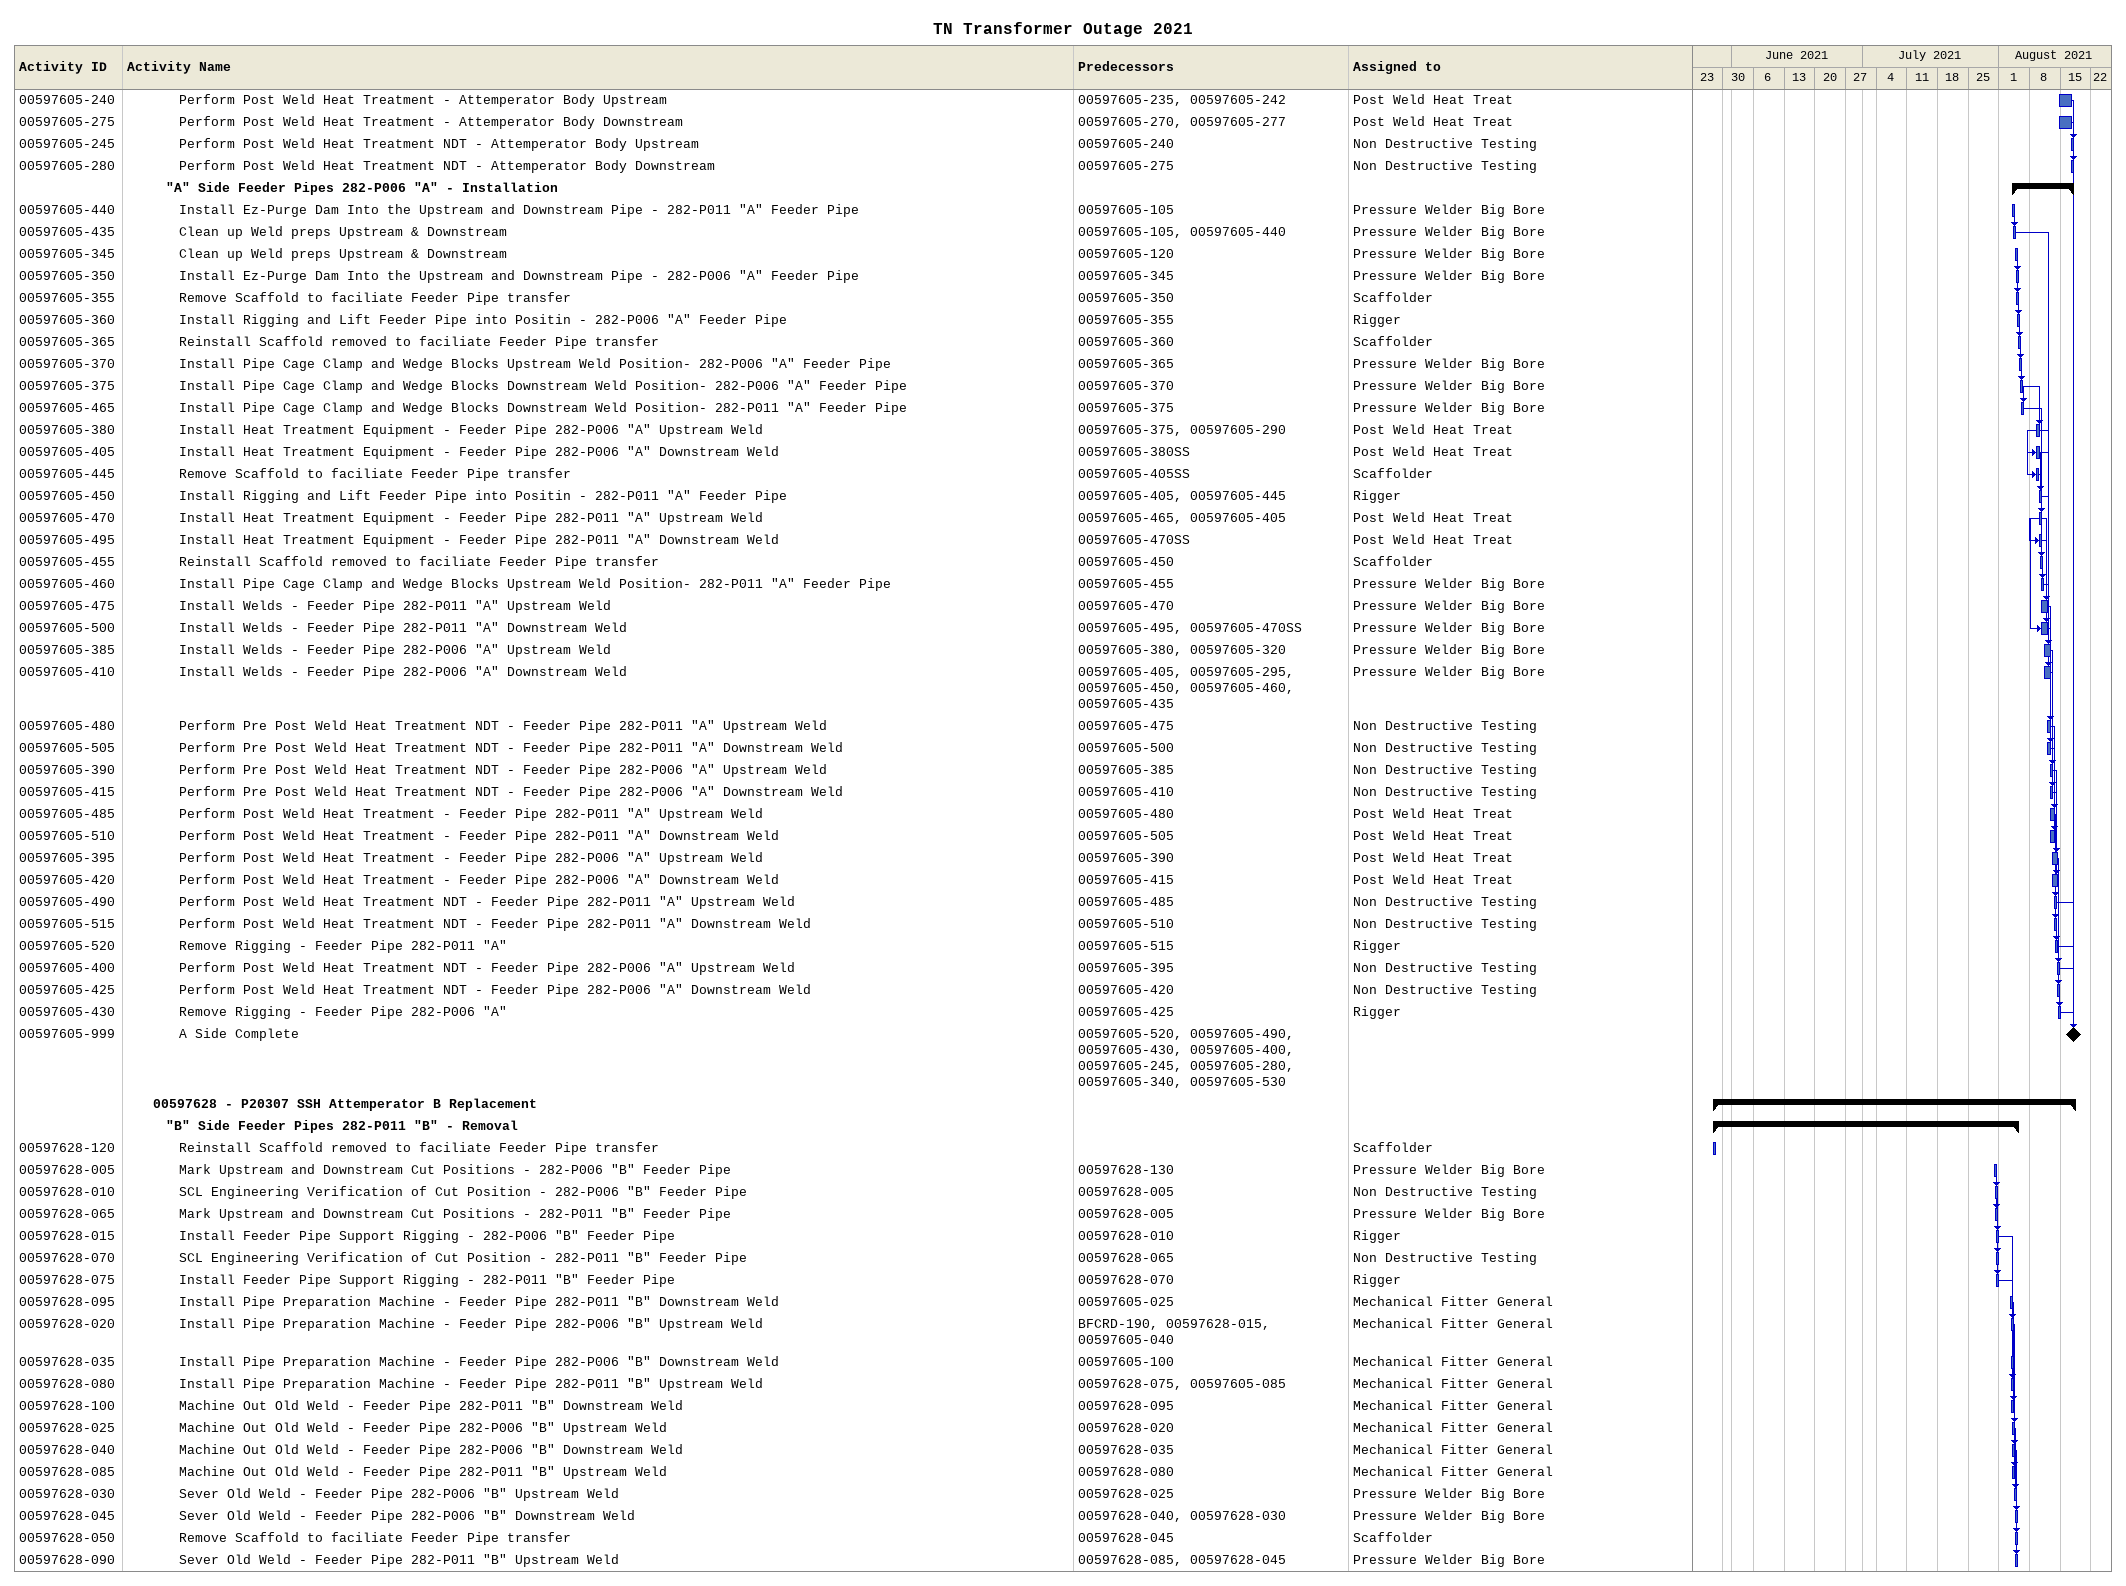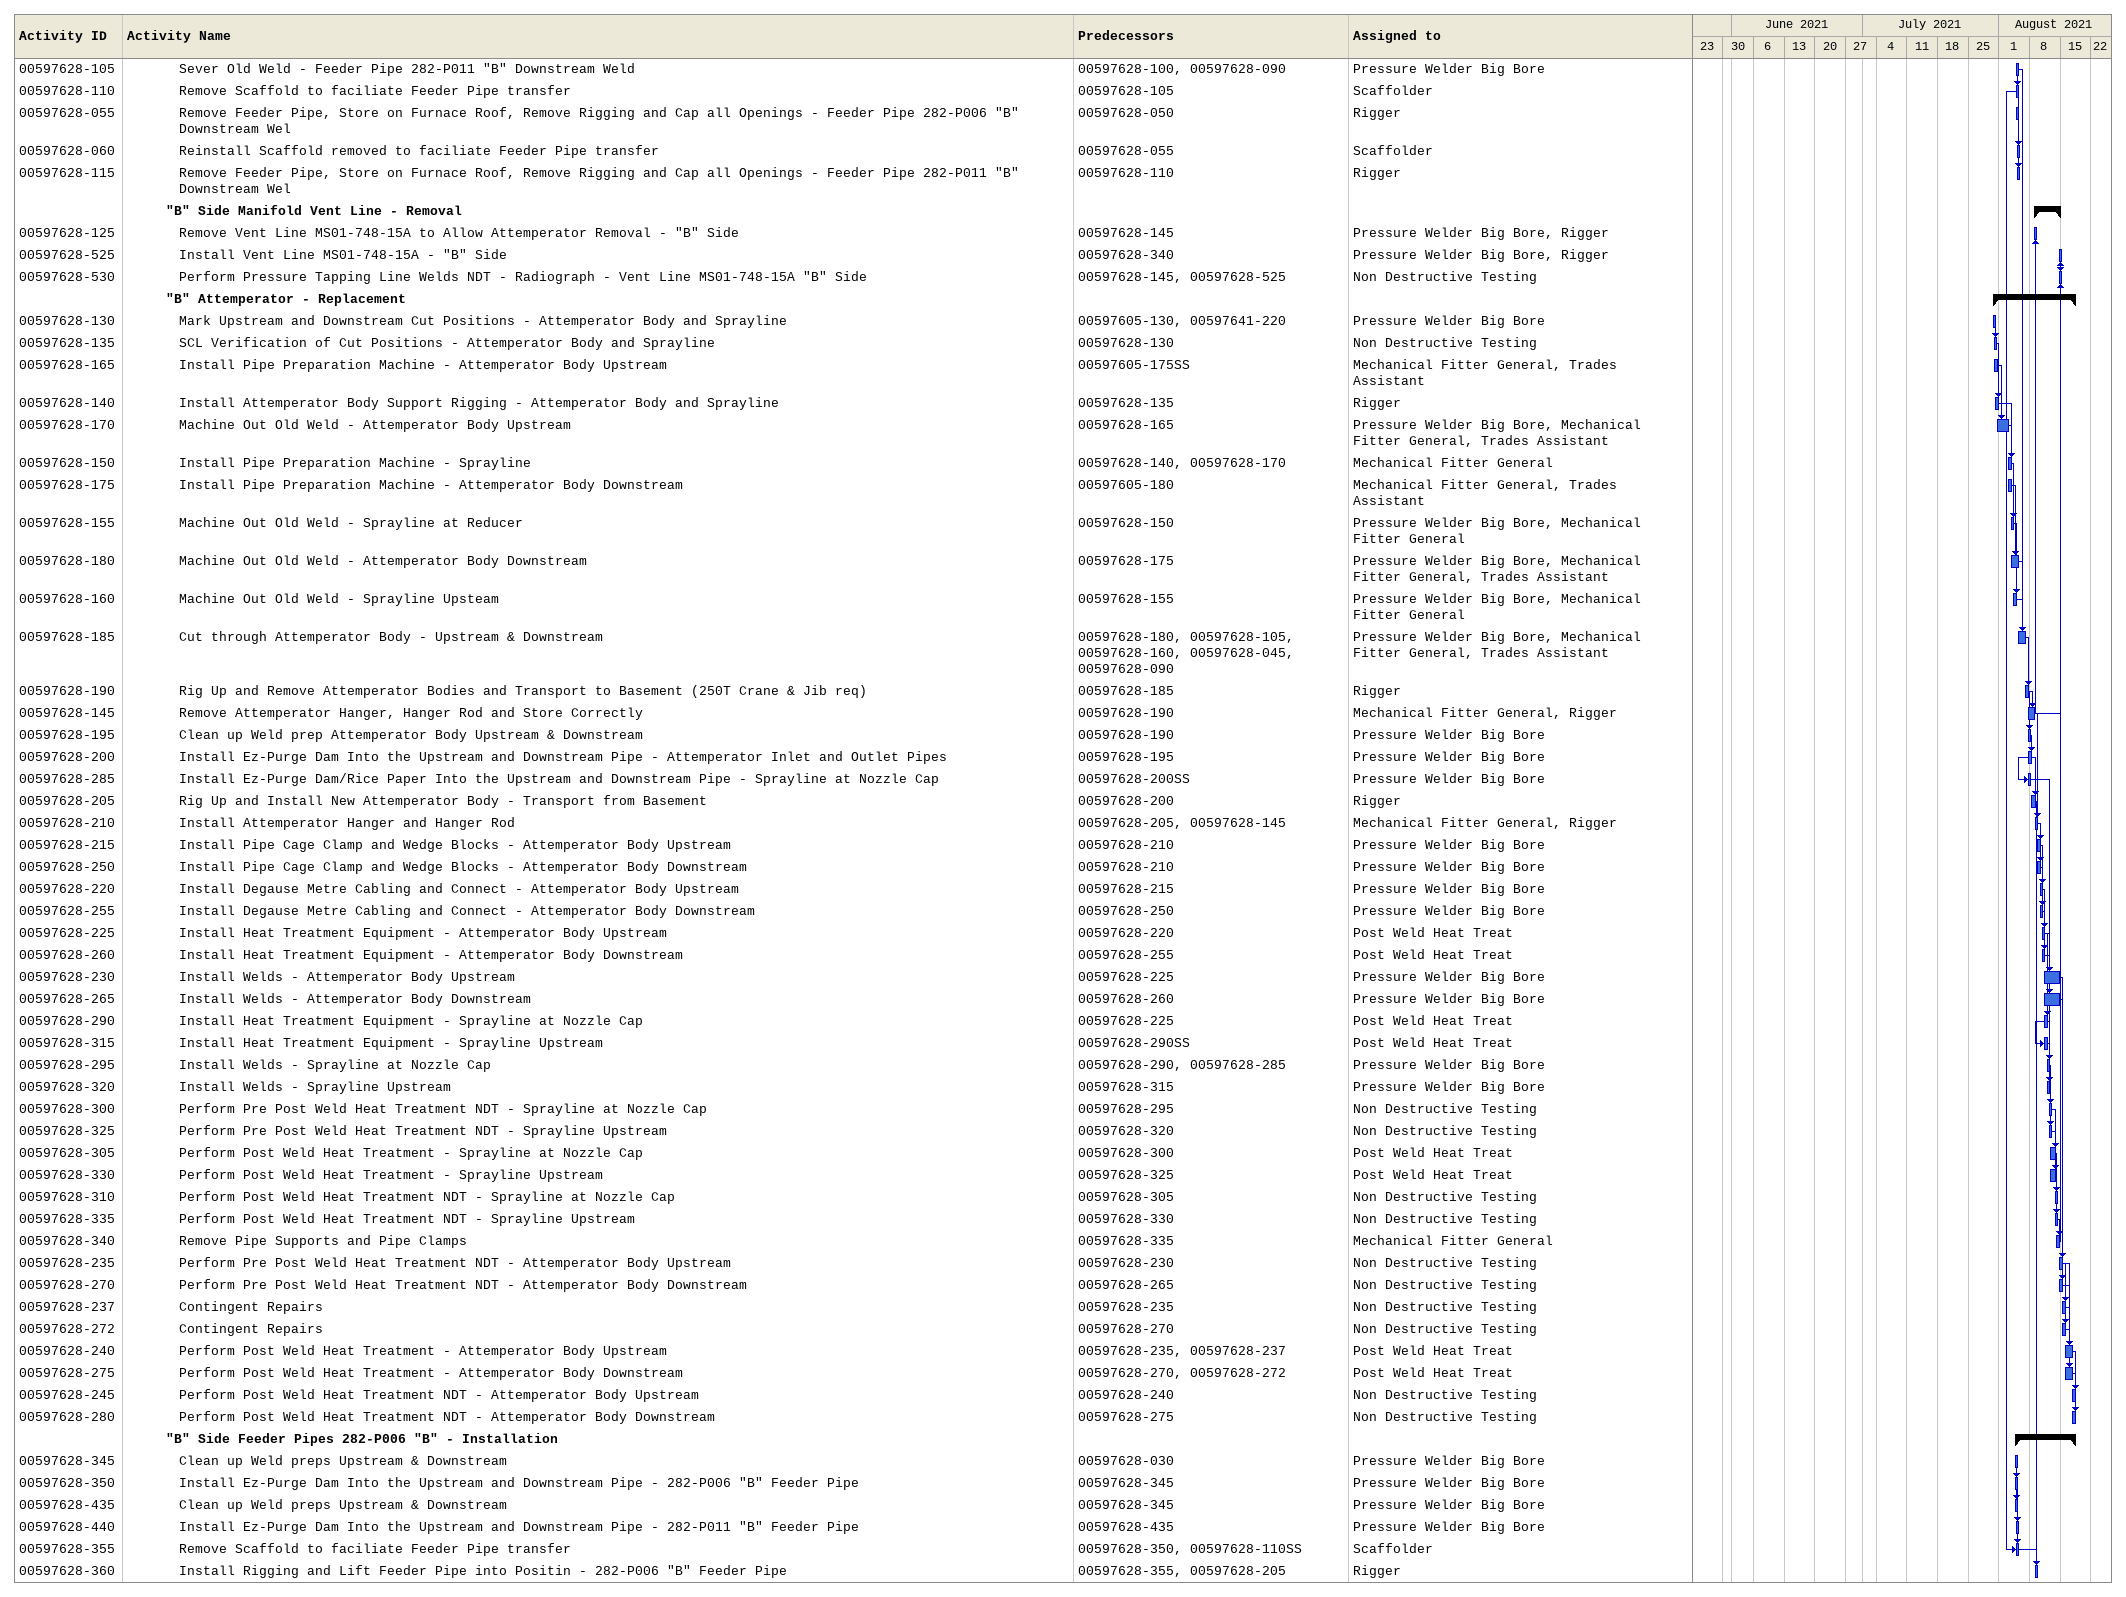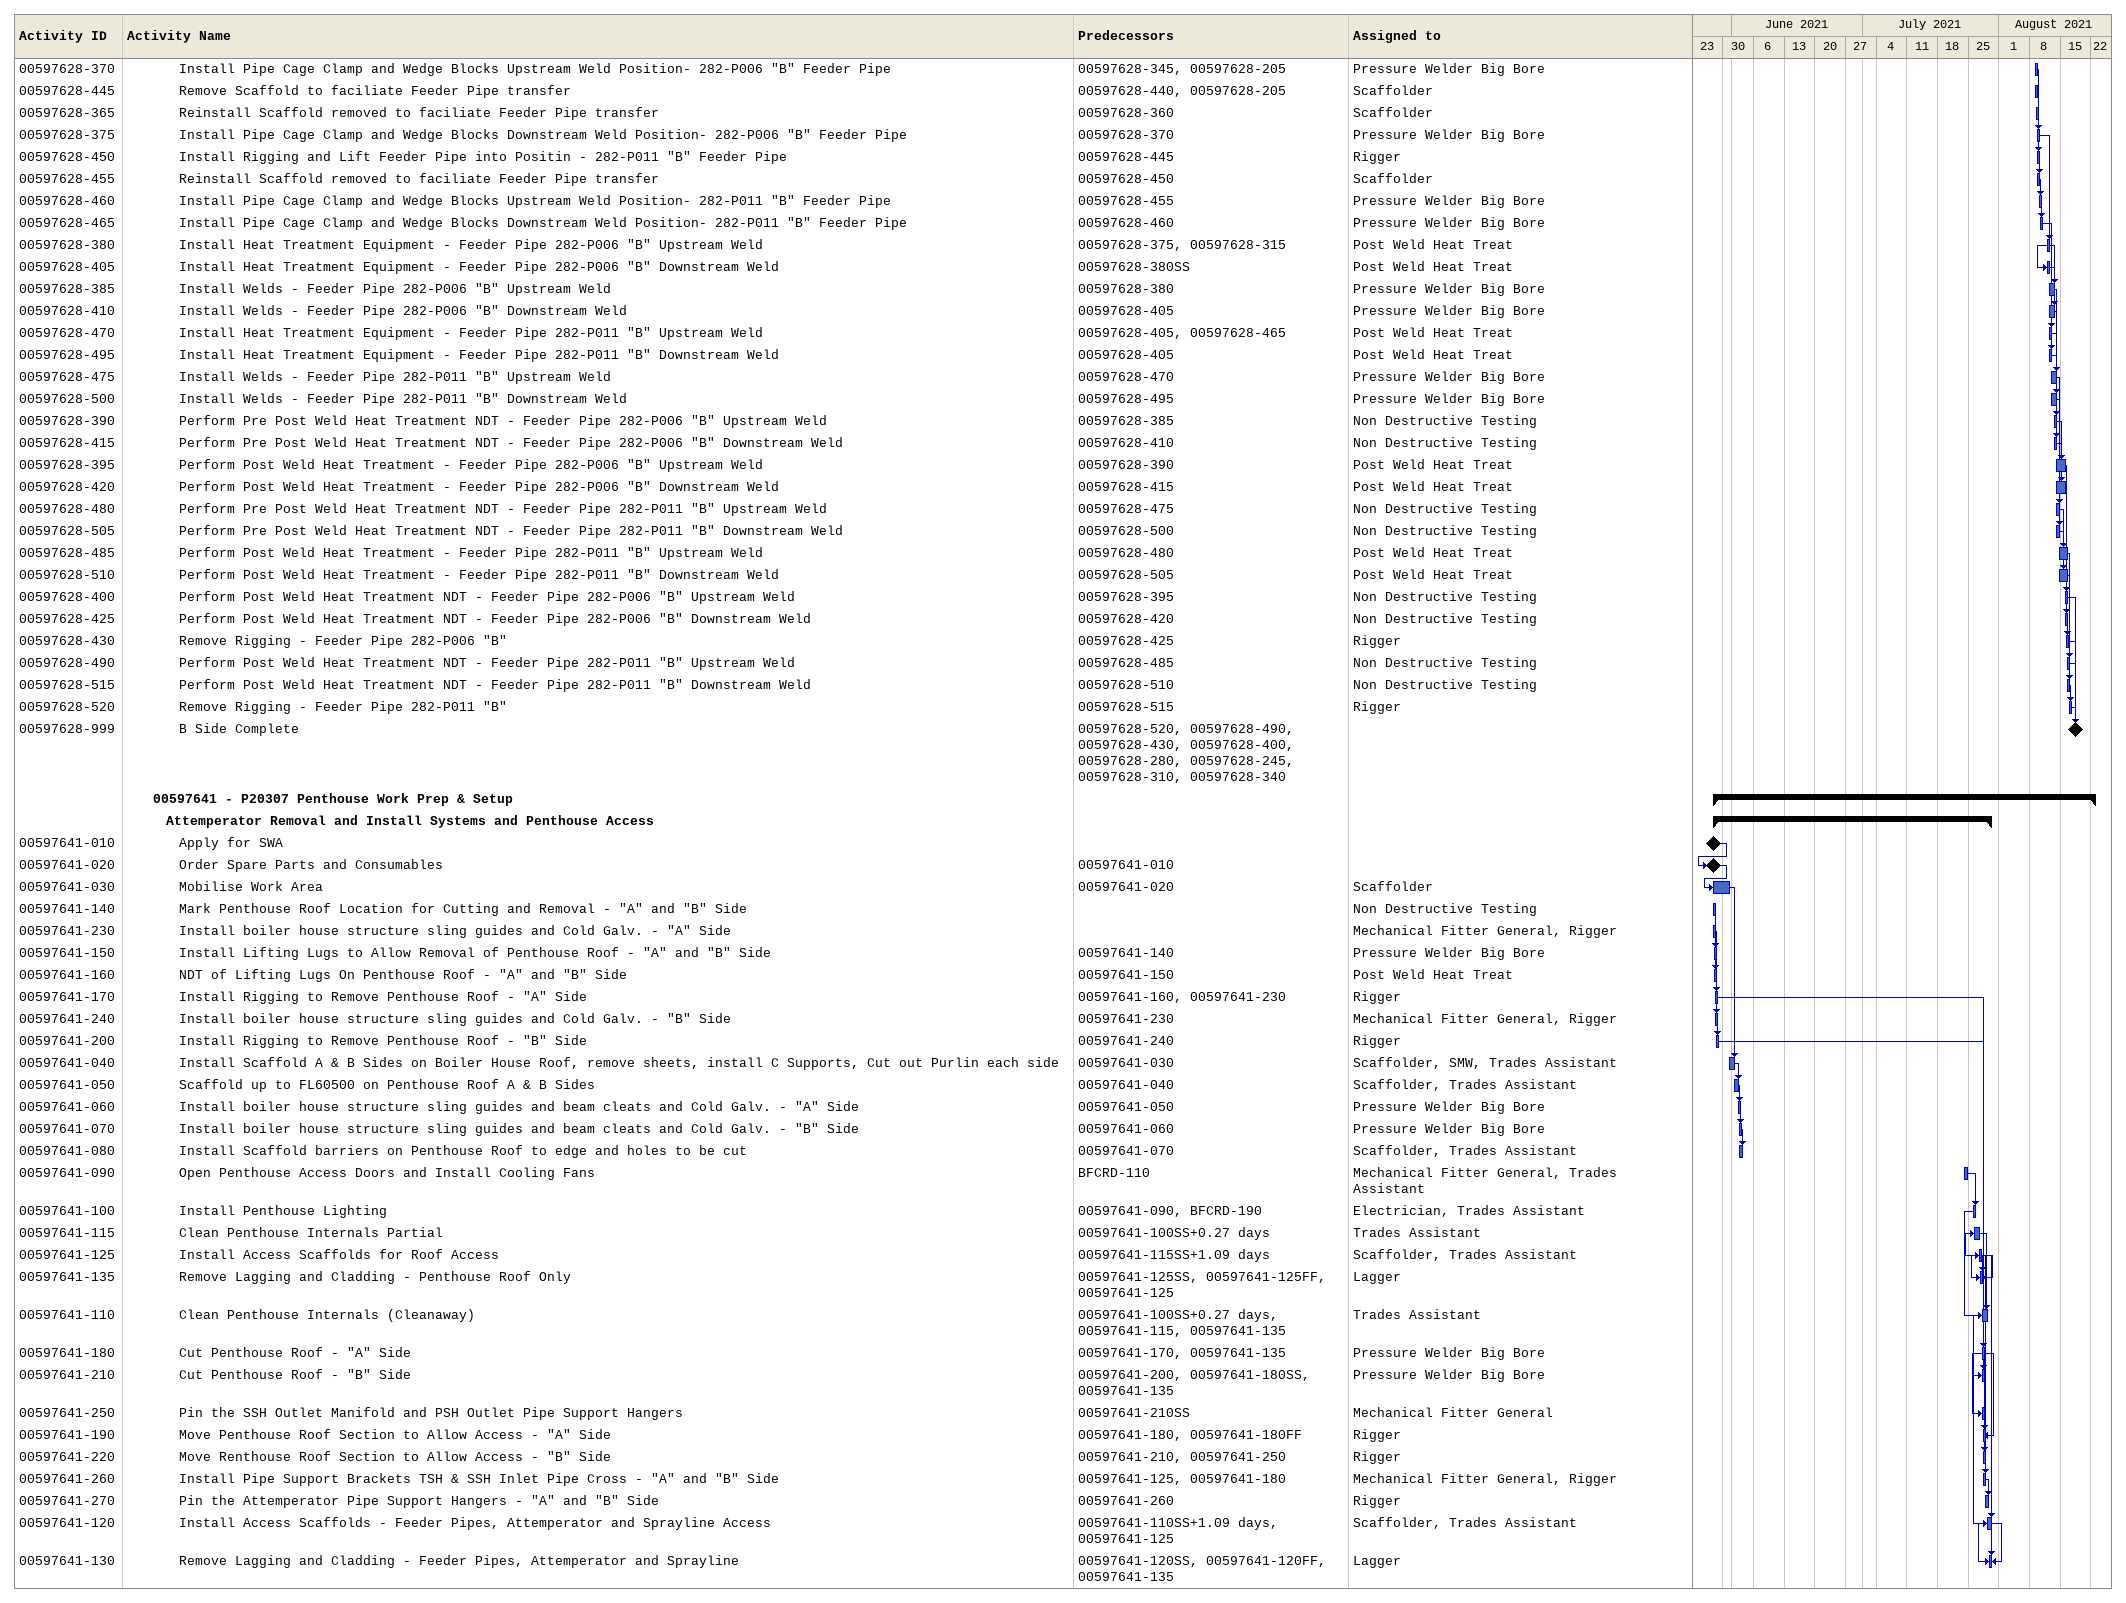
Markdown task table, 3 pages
TN Transformer Outage 2021

| ID | Level | Task | Start | Finish | Predecessors | Resources |
|---|---|---|---|---|---|---|
| 00597605-240 | 5 | Perform Post Weld Heat Treatment - Attemperator Body Upstream | 2021-08-14 | 2021-08-17 | 00597605-235, 00597605-242 | Post Weld Heat Treat |
| 00597605-275 | 5 | Perform Post Weld Heat Treatment - Attemperator Body Downstream | 2021-08-14 | 2021-08-17 | 00597605-270, 00597605-277 | Post Weld Heat Treat |
| 00597605-245 | 5 | Perform Post Weld Heat Treatment NDT - Attemperator Body Upstream | 2021-08-17 | 2021-08-18 | 00597605-240 | Non Destructive Testing |
| 00597605-280 | 5 | Perform Post Weld Heat Treatment NDT - Attemperator Body Downstream | 2021-08-17 | 2021-08-18 | 00597605-275 | Non Destructive Testing |
|  | 4 | **"A" Side Feeder Pipes 282-P006 "A" - Installation** | 2021-08-04 | 2021-08-18 |  |  |
| 00597605-440 | 5 | Install Ez-Purge Dam Into the Upstream and Downstream Pipe - 282-P011 "A" Feeder Pipe | 2021-08-04 | 2021-08-04 | 00597605-105 | Pressure Welder Big Bore |
| 00597605-435 | 5 | Clean up Weld preps Upstream & Downstream | 2021-08-04 | 2021-08-04 | 00597605-105, 00597605-440 | Pressure Welder Big Bore |
| 00597605-345 | 5 | Clean up Weld preps Upstream & Downstream | 2021-08-04 | 2021-08-04 | 00597605-120 | Pressure Welder Big Bore |
| 00597605-350 | 5 | Install Ez-Purge Dam Into the Upstream and Downstream Pipe - 282-P006 "A" Feeder Pipe | 2021-08-04 | 2021-08-05 | 00597605-345 | Pressure Welder Big Bore |
| 00597605-355 | 5 | Remove Scaffold to faciliate Feeder Pipe transfer | 2021-08-05 | 2021-08-05 | 00597605-350 | Scaffolder |
| 00597605-360 | 5 | Install Rigging and Lift Feeder Pipe into Positin - 282-P006 "A" Feeder Pipe | 2021-08-05 | 2021-08-05 | 00597605-355 | Rigger |
| 00597605-365 | 5 | Reinstall Scaffold removed to faciliate Feeder Pipe transfer | 2021-08-05 | 2021-08-05 | 00597605-360 | Scaffolder |
| 00597605-370 | 5 | Install Pipe Cage Clamp and Wedge Blocks Upstream Weld Position- 282-P006 "A" Feeder Pipe | 2021-08-05 | 2021-08-05 | 00597605-365 | Pressure Welder Big Bore |
| 00597605-375 | 5 | Install Pipe Cage Clamp and Wedge Blocks Downstream Weld Position- 282-P006 "A" Feeder Pipe | 2021-08-05 | 2021-08-06 | 00597605-370 | Pressure Welder Big Bore |
| 00597605-465 | 5 | Install Pipe Cage Clamp and Wedge Blocks Downstream Weld Position- 282-P011 "A" Feeder Pipe | 2021-08-06 | 2021-08-06 | 00597605-375 | Pressure Welder Big Bore |
| 00597605-380 | 5 | Install Heat Treatment Equipment - Feeder Pipe 282-P006 "A" Upstream Weld | 2021-08-09 | 2021-08-10 | 00597605-375, 00597605-290 | Post Weld Heat Treat |
| 00597605-405 | 5 | Install Heat Treatment Equipment - Feeder Pipe 282-P006 "A" Downstream Weld | 2021-08-09 | 2021-08-10 | 00597605-380SS | Post Weld Heat Treat |
| 00597605-445 | 5 | Remove Scaffold to faciliate Feeder Pipe transfer | 2021-08-09 | 2021-08-10 | 00597605-405SS | Scaffolder |
| 00597605-450 | 5 | Install Rigging and Lift Feeder Pipe into Positin - 282-P011 "A" Feeder Pipe | 2021-08-10 | 2021-08-10 | 00597605-405, 00597605-445 | Rigger |
| 00597605-470 | 5 | Install Heat Treatment Equipment - Feeder Pipe 282-P011 "A" Upstream Weld | 2021-08-10 | 2021-08-10 | 00597605-465, 00597605-405 | Post Weld Heat Treat |
| 00597605-495 | 5 | Install Heat Treatment Equipment - Feeder Pipe 282-P011 "A" Downstream Weld | 2021-08-10 | 2021-08-10 | 00597605-470SS | Post Weld Heat Treat |
| 00597605-455 | 5 | Reinstall Scaffold removed to faciliate Feeder Pipe transfer | 2021-08-10 | 2021-08-10 | 00597605-450 | Scaffolder |
| 00597605-460 | 5 | Install Pipe Cage Clamp and Wedge Blocks Upstream Weld Position- 282-P011 "A" Feeder Pipe | 2021-08-10 | 2021-08-10 | 00597605-455 | Pressure Welder Big Bore |
| 00597605-475 | 5 | Install Welds - Feeder Pipe 282-P011 "A" Upstream Weld | 2021-08-10 | 2021-08-12 | 00597605-470 | Pressure Welder Big Bore |
| 00597605-500 | 5 | Install Welds - Feeder Pipe 282-P011 "A" Downstream Weld | 2021-08-10 | 2021-08-12 | 00597605-495, 00597605-470SS | Pressure Welder Big Bore |
| 00597605-385 | 5 | Install Welds - Feeder Pipe 282-P006 "A" Upstream Weld | 2021-08-11 | 2021-08-12 | 00597605-380, 00597605-320 | Pressure Welder Big Bore |
| 00597605-410 | 5 | Install Welds - Feeder Pipe 282-P006 "A" Downstream Weld | 2021-08-11 | 2021-08-12 | 00597605-405, 00597605-295, 00597605-450, 00597605-460, 00597605-435 | Pressure Welder Big Bore |
| 00597605-480 | 5 | Perform Pre Post Weld Heat Treatment NDT - Feeder Pipe 282-P011 "A" Upstream Weld | 2021-08-12 | 2021-08-12 | 00597605-475 | Non Destructive Testing |
| 00597605-505 | 5 | Perform Pre Post Weld Heat Treatment NDT - Feeder Pipe 282-P011 "A" Downstream Weld | 2021-08-12 | 2021-08-12 | 00597605-500 | Non Destructive Testing |
| 00597605-390 | 5 | Perform Pre Post Weld Heat Treatment NDT - Feeder Pipe 282-P006 "A" Upstream Weld | 2021-08-12 | 2021-08-13 | 00597605-385 | Non Destructive Testing |
| 00597605-415 | 5 | Perform Pre Post Weld Heat Treatment NDT - Feeder Pipe 282-P006 "A" Downstream Weld | 2021-08-12 | 2021-08-13 | 00597605-410 | Non Destructive Testing |
| 00597605-485 | 5 | Perform Post Weld Heat Treatment - Feeder Pipe 282-P011 "A" Upstream Weld | 2021-08-12 | 2021-08-13 | 00597605-480 | Post Weld Heat Treat |
| 00597605-510 | 5 | Perform Post Weld Heat Treatment - Feeder Pipe 282-P011 "A" Downstream Weld | 2021-08-12 | 2021-08-13 | 00597605-505 | Post Weld Heat Treat |
| 00597605-395 | 5 | Perform Post Weld Heat Treatment - Feeder Pipe 282-P006 "A" Upstream Weld | 2021-08-13 | 2021-08-14 | 00597605-390 | Post Weld Heat Treat |
| 00597605-420 | 5 | Perform Post Weld Heat Treatment - Feeder Pipe 282-P006 "A" Downstream Weld | 2021-08-13 | 2021-08-14 | 00597605-415 | Post Weld Heat Treat |
| 00597605-490 | 5 | Perform Post Weld Heat Treatment NDT - Feeder Pipe 282-P011 "A" Upstream Weld | 2021-08-13 | 2021-08-14 | 00597605-485 | Non Destructive Testing |
| 00597605-515 | 5 | Perform Post Weld Heat Treatment NDT - Feeder Pipe 282-P011 "A" Downstream Weld | 2021-08-13 | 2021-08-14 | 00597605-510 | Non Destructive Testing |
| 00597605-520 | 5 | Remove Rigging - Feeder Pipe 282-P011 "A" | 2021-08-14 | 2021-08-14 | 00597605-515 | Rigger |
| 00597605-400 | 5 | Perform Post Weld Heat Treatment NDT - Feeder Pipe 282-P006 "A" Upstream Weld | 2021-08-14 | 2021-08-14 | 00597605-395 | Non Destructive Testing |
| 00597605-425 | 5 | Perform Post Weld Heat Treatment NDT - Feeder Pipe 282-P006 "A" Downstream Weld | 2021-08-14 | 2021-08-14 | 00597605-420 | Non Destructive Testing |
| 00597605-430 | 5 | Remove Rigging - Feeder Pipe 282-P006 "A" | 2021-08-14 | 2021-08-14 | 00597605-425 | Rigger |
| 00597605-999 | 5 | A Side Complete (milestone) | 2021-08-18 | 2021-08-18 | 00597605-520, 00597605-490, 00597605-430, 00597605-400, 00597605-245, 00597605-280, 00597605-340, 00597605-530 |  |
|  | 3 | **00597628 - P20307 SSH Attemperator B Replacement** | 2021-05-28 | 2021-08-18 |  |  |
|  | 4 | **"B" Side Feeder Pipes 282-P011 "B" - Removal** | 2021-05-28 | 2021-08-05 |  |  |
| 00597628-120 | 5 | Reinstall Scaffold removed to faciliate Feeder Pipe transfer | 2021-05-28 | 2021-05-28 |  | Scaffolder |
| 00597628-005 | 5 | Mark Upstream and Downstream Cut Positions - 282-P006 "B" Feeder Pipe | 2021-07-31 | 2021-07-31 | 00597628-130 | Pressure Welder Big Bore |
| 00597628-010 | 5 | SCL Engineering Verification of Cut Position - 282-P006 "B" Feeder Pipe | 2021-07-31 | 2021-07-31 | 00597628-005 | Non Destructive Testing |
| 00597628-065 | 5 | Mark Upstream and Downstream Cut Positions - 282-P011 "B" Feeder Pipe | 2021-07-31 | 2021-07-31 | 00597628-005 | Pressure Welder Big Bore |
| 00597628-015 | 5 | Install Feeder Pipe Support Rigging - 282-P006 "B" Feeder Pipe | 2021-07-31 | 2021-07-31 | 00597628-010 | Rigger |
| 00597628-070 | 5 | SCL Engineering Verification of Cut Position - 282-P011 "B" Feeder Pipe | 2021-07-31 | 2021-07-31 | 00597628-065 | Non Destructive Testing |
| 00597628-075 | 5 | Install Feeder Pipe Support Rigging - 282-P011 "B" Feeder Pipe | 2021-07-31 | 2021-07-31 | 00597628-070 | Rigger |
| 00597628-095 | 5 | Install Pipe Preparation Machine - Feeder Pipe 282-P011 "B" Downstream Weld | 2021-08-03 | 2021-08-03 | 00597605-025 | Mechanical Fitter General |
| 00597628-020 | 5 | Install Pipe Preparation Machine - Feeder Pipe 282-P006 "B" Upstream Weld | 2021-08-03 | 2021-08-04 | BFCRD-190, 00597628-015, 00597605-040 | Mechanical Fitter General |
| 00597628-035 | 5 | Install Pipe Preparation Machine - Feeder Pipe 282-P006 "B" Downstream Weld | 2021-08-03 | 2021-08-04 | 00597605-100 | Mechanical Fitter General |
| 00597628-080 | 5 | Install Pipe Preparation Machine - Feeder Pipe 282-P011 "B" Upstream Weld | 2021-08-03 | 2021-08-04 | 00597628-075, 00597605-085 | Mechanical Fitter General |
| 00597628-100 | 5 | Machine Out Old Weld - Feeder Pipe 282-P011 "B" Downstream Weld | 2021-08-03 | 2021-08-04 | 00597628-095 | Mechanical Fitter General |
| 00597628-025 | 5 | Machine Out Old Weld - Feeder Pipe 282-P006 "B" Upstream Weld | 2021-08-04 | 2021-08-04 | 00597628-020 | Mechanical Fitter General |
| 00597628-040 | 5 | Machine Out Old Weld - Feeder Pipe 282-P006 "B" Downstream Weld | 2021-08-04 | 2021-08-04 | 00597628-035 | Mechanical Fitter General |
| 00597628-085 | 5 | Machine Out Old Weld - Feeder Pipe 282-P011 "B" Upstream Weld | 2021-08-04 | 2021-08-04 | 00597628-080 | Mechanical Fitter General |
| 00597628-030 | 5 | Sever Old Weld - Feeder Pipe 282-P006 "B" Upstream Weld | 2021-08-04 | 2021-08-04 | 00597628-025 | Pressure Welder Big Bore |
| 00597628-045 | 5 | Sever Old Weld - Feeder Pipe 282-P006 "B" Downstream Weld | 2021-08-04 | 2021-08-04 | 00597628-040, 00597628-030 | Pressure Welder Big Bore |
| 00597628-050 | 5 | Remove Scaffold to faciliate Feeder Pipe transfer | 2021-08-04 | 2021-08-05 | 00597628-045 | Scaffolder |
| 00597628-090 | 5 | Sever Old Weld - Feeder Pipe 282-P011 "B" Upstream Weld | 2021-08-04 | 2021-08-04 | 00597628-085, 00597628-045 | Pressure Welder Big Bore |
| 00597628-105 | 5 | Sever Old Weld - Feeder Pipe 282-P011 "B" Downstream Weld | 2021-08-04 | 2021-08-05 | 00597628-100, 00597628-090 | Pressure Welder Big Bore |
| 00597628-110 | 5 | Remove Scaffold to faciliate Feeder Pipe transfer | 2021-08-05 | 2021-08-05 | 00597628-105 | Scaffolder |
| 00597628-055 | 5 | Remove Feeder Pipe, Store on Furnace Roof, Remove Rigging and Cap all Openings - Feeder Pipe 282-P006 "B" Downstream Wel | 2021-08-05 | 2021-08-05 | 00597628-050 | Rigger |
| 00597628-060 | 5 | Reinstall Scaffold removed to faciliate Feeder Pipe transfer | 2021-08-05 | 2021-08-05 | 00597628-055 | Scaffolder |
| 00597628-115 | 5 | Remove Feeder Pipe, Store on Furnace Roof, Remove Rigging and Cap all Openings - Feeder Pipe 282-P011 "B" Downstream Wel | 2021-08-05 | 2021-08-05 | 00597628-110 | Rigger |
|  | 4 | **"B" Side Manifold Vent Line - Removal** | 2021-08-09 | 2021-08-15 |  |  |
| 00597628-125 | 5 | Remove Vent Line MS01-748-15A to Allow Attemperator Removal - "B" Side | 2021-08-09 | 2021-08-09 | 00597628-145 | Pressure Welder Big Bore, Rigger |
| 00597628-525 | 5 | Install Vent Line MS01-748-15A - "B" Side | 2021-08-14 | 2021-08-14 | 00597628-340 | Pressure Welder Big Bore, Rigger |
| 00597628-530 | 5 | Perform Pressure Tapping Line Welds NDT - Radiograph - Vent Line MS01-748-15A "B" Side | 2021-08-14 | 2021-08-15 | 00597628-145, 00597628-525 | Non Destructive Testing |
|  | 4 | **"B" Attemperator - Replacement** | 2021-07-30 | 2021-08-18 |  |  |
| 00597628-130 | 5 | Mark Upstream and Downstream Cut Positions - Attemperator Body and Sprayline | 2021-07-30 | 2021-07-31 | 00597605-130, 00597641-220 | Pressure Welder Big Bore |
| 00597628-135 | 5 | SCL Verification of Cut Positions - Attemperator Body and Sprayline | 2021-07-31 | 2021-07-31 | 00597628-130 | Non Destructive Testing |
| 00597628-165 | 5 | Install Pipe Preparation Machine - Attemperator Body Upstream | 2021-07-31 | 2021-07-31 | 00597605-175SS | Mechanical Fitter General, Trades Assistant |
| 00597628-140 | 5 | Install Attemperator Body Support Rigging - Attemperator Body and Sprayline | 2021-07-31 | 2021-07-31 | 00597628-135 | Rigger |
| 00597628-170 | 5 | Machine Out Old Weld - Attemperator Body Upstream | 2021-07-31 | 2021-08-03 | 00597628-165 | Pressure Welder Big Bore, Mechanical Fitter General, Trades Assistant |
| 00597628-150 | 5 | Install Pipe Preparation Machine - Sprayline | 2021-08-03 | 2021-08-03 | 00597628-140, 00597628-170 | Mechanical Fitter General |
| 00597628-175 | 5 | Install Pipe Preparation Machine - Attemperator Body Downstream | 2021-08-03 | 2021-08-03 | 00597605-180 | Mechanical Fitter General, Trades Assistant |
| 00597628-155 | 5 | Machine Out Old Weld - Sprayline at Reducer | 2021-08-03 | 2021-08-04 | 00597628-150 | Pressure Welder Big Bore, Mechanical Fitter General |
| 00597628-180 | 5 | Machine Out Old Weld - Attemperator Body Downstream | 2021-08-03 | 2021-08-05 | 00597628-175 | Pressure Welder Big Bore, Mechanical Fitter General, Trades Assistant |
| 00597628-160 | 5 | Machine Out Old Weld - Sprayline Upsteam | 2021-08-04 | 2021-08-04 | 00597628-155 | Pressure Welder Big Bore, Mechanical Fitter General |
| 00597628-185 | 5 | Cut through Attemperator Body - Upstream & Downstream | 2021-08-05 | 2021-08-07 | 00597628-180, 00597628-105, 00597628-160, 00597628-045, 00597628-090 | Pressure Welder Big Bore, Mechanical Fitter General, Trades Assistant |
| 00597628-190 | 5 | Rig Up and Remove Attemperator Bodies and Transport to Basement (250T Crane & Jib req) | 2021-08-07 | 2021-08-07 | 00597628-185 | Rigger |
| 00597628-145 | 5 | Remove Attemperator Hanger, Hanger Rod and Store Correctly | 2021-08-07 | 2021-08-09 | 00597628-190 | Mechanical Fitter General, Rigger |
| 00597628-195 | 5 | Clean up Weld prep Attemperator Body Upstream & Downstream | 2021-08-07 | 2021-08-07 | 00597628-190 | Pressure Welder Big Bore |
| 00597628-200 | 5 | Install Ez-Purge Dam Into the Upstream and Downstream Pipe - Attemperator Inlet and Outlet Pipes | 2021-08-07 | 2021-08-08 | 00597628-195 | Pressure Welder Big Bore |
| 00597628-285 | 5 | Install Ez-Purge Dam/Rice Paper Into the Upstream and Downstream Pipe - Sprayline at Nozzle Cap | 2021-08-07 | 2021-08-07 | 00597628-200SS | Pressure Welder Big Bore |
| 00597628-205 | 5 | Rig Up and Install New Attemperator Body - Transport from Basement | 2021-08-08 | 2021-08-09 | 00597628-200 | Rigger |
| 00597628-210 | 5 | Install Attemperator Hanger and Hanger Rod | 2021-08-09 | 2021-08-09 | 00597628-205, 00597628-145 | Mechanical Fitter General, Rigger |
| 00597628-215 | 5 | Install Pipe Cage Clamp and Wedge Blocks - Attemperator Body Upstream | 2021-08-09 | 2021-08-10 | 00597628-210 | Pressure Welder Big Bore |
| 00597628-250 | 5 | Install Pipe Cage Clamp and Wedge Blocks - Attemperator Body Downstream | 2021-08-09 | 2021-08-10 | 00597628-210 | Pressure Welder Big Bore |
| 00597628-220 | 5 | Install Degause Metre Cabling and Connect - Attemperator Body Upstream | 2021-08-10 | 2021-08-10 | 00597628-215 | Pressure Welder Big Bore |
| 00597628-255 | 5 | Install Degause Metre Cabling and Connect - Attemperator Body Downstream | 2021-08-10 | 2021-08-10 | 00597628-250 | Pressure Welder Big Bore |
| 00597628-225 | 5 | Install Heat Treatment Equipment - Attemperator Body Upstream | 2021-08-10 | 2021-08-11 | 00597628-220 | Post Weld Heat Treat |
| 00597628-260 | 5 | Install Heat Treatment Equipment - Attemperator Body Downstream | 2021-08-10 | 2021-08-11 | 00597628-255 | Post Weld Heat Treat |
| 00597628-230 | 5 | Install Welds - Attemperator Body Upstream | 2021-08-11 | 2021-08-14 | 00597628-225 | Pressure Welder Big Bore |
| 00597628-265 | 5 | Install Welds - Attemperator Body Downstream | 2021-08-11 | 2021-08-14 | 00597628-260 | Pressure Welder Big Bore |
| 00597628-290 | 5 | Install Heat Treatment Equipment - Sprayline at Nozzle Cap | 2021-08-11 | 2021-08-12 | 00597628-225 | Post Weld Heat Treat |
| 00597628-315 | 5 | Install Heat Treatment Equipment - Sprayline Upstream | 2021-08-11 | 2021-08-12 | 00597628-290SS | Post Weld Heat Treat |
| 00597628-295 | 5 | Install Welds - Sprayline at Nozzle Cap | 2021-08-12 | 2021-08-12 | 00597628-290, 00597628-285 | Pressure Welder Big Bore |
| 00597628-320 | 5 | Install Welds - Sprayline Upstream | 2021-08-12 | 2021-08-12 | 00597628-315 | Pressure Welder Big Bore |
| 00597628-300 | 5 | Perform Pre Post Weld Heat Treatment NDT - Sprayline at Nozzle Cap | 2021-08-12 | 2021-08-12 | 00597628-295 | Non Destructive Testing |
| 00597628-325 | 5 | Perform Pre Post Weld Heat Treatment NDT - Sprayline Upstream | 2021-08-12 | 2021-08-12 | 00597628-320 | Non Destructive Testing |
| 00597628-305 | 5 | Perform Post Weld Heat Treatment - Sprayline at Nozzle Cap | 2021-08-12 | 2021-08-14 | 00597628-300 | Post Weld Heat Treat |
| 00597628-330 | 5 | Perform Post Weld Heat Treatment - Sprayline Upstream | 2021-08-12 | 2021-08-14 | 00597628-325 | Post Weld Heat Treat |
| 00597628-310 | 5 | Perform Post Weld Heat Treatment NDT - Sprayline at Nozzle Cap | 2021-08-14 | 2021-08-14 | 00597628-305 | Non Destructive Testing |
| 00597628-335 | 5 | Perform Post Weld Heat Treatment NDT - Sprayline Upstream | 2021-08-14 | 2021-08-14 | 00597628-330 | Non Destructive Testing |
| 00597628-340 | 5 | Remove Pipe Supports and Pipe Clamps | 2021-08-14 | 2021-08-14 | 00597628-335 | Mechanical Fitter General |
| 00597628-235 | 5 | Perform Pre Post Weld Heat Treatment NDT - Attemperator Body Upstream | 2021-08-14 | 2021-08-15 | 00597628-230 | Non Destructive Testing |
| 00597628-270 | 5 | Perform Pre Post Weld Heat Treatment NDT - Attemperator Body Downstream | 2021-08-14 | 2021-08-15 | 00597628-265 | Non Destructive Testing |
| 00597628-237 | 5 | Contingent Repairs | 2021-08-15 | 2021-08-16 | 00597628-235 | Non Destructive Testing |
| 00597628-272 | 5 | Contingent Repairs | 2021-08-15 | 2021-08-16 | 00597628-270 | Non Destructive Testing |
| 00597628-240 | 5 | Perform Post Weld Heat Treatment - Attemperator Body Upstream | 2021-08-16 | 2021-08-17 | 00597628-235, 00597628-237 | Post Weld Heat Treat |
| 00597628-275 | 5 | Perform Post Weld Heat Treatment - Attemperator Body Downstream | 2021-08-16 | 2021-08-17 | 00597628-270, 00597628-272 | Post Weld Heat Treat |
| 00597628-245 | 5 | Perform Post Weld Heat Treatment NDT - Attemperator Body Upstream | 2021-08-17 | 2021-08-18 | 00597628-240 | Non Destructive Testing |
| 00597628-280 | 5 | Perform Post Weld Heat Treatment NDT - Attemperator Body Downstream | 2021-08-17 | 2021-08-18 | 00597628-275 | Non Destructive Testing |
|  | 4 | **"B" Side Feeder Pipes 282-P006 "B" - Installation** | 2021-08-04 | 2021-08-18 |  |  |
| 00597628-345 | 5 | Clean up Weld preps Upstream & Downstream | 2021-08-04 | 2021-08-04 | 00597628-030 | Pressure Welder Big Bore |
| 00597628-350 | 5 | Install Ez-Purge Dam Into the Upstream and Downstream Pipe - 282-P006 "B" Feeder Pipe | 2021-08-04 | 2021-08-04 | 00597628-345 | Pressure Welder Big Bore |
| 00597628-435 | 5 | Clean up Weld preps Upstream & Downstream | 2021-08-04 | 2021-08-04 | 00597628-345 | Pressure Welder Big Bore |
| 00597628-440 | 5 | Install Ez-Purge Dam Into the Upstream and Downstream Pipe - 282-P011 "B" Feeder Pipe | 2021-08-04 | 2021-08-05 | 00597628-435 | Pressure Welder Big Bore |
| 00597628-355 | 5 | Remove Scaffold to faciliate Feeder Pipe transfer | 2021-08-05 | 2021-08-05 | 00597628-350, 00597628-110SS | Scaffolder |
| 00597628-360 | 5 | Install Rigging and Lift Feeder Pipe into Positin - 282-P006 "B" Feeder Pipe | 2021-08-09 | 2021-08-09 | 00597628-355, 00597628-205 | Rigger |
| 00597628-370 | 5 | Install Pipe Cage Clamp and Wedge Blocks Upstream Weld Position- 282-P006 "B" Feeder Pipe | 2021-08-09 | 2021-08-09 | 00597628-345, 00597628-205 | Pressure Welder Big Bore |
| 00597628-445 | 5 | Remove Scaffold to faciliate Feeder Pipe transfer | 2021-08-09 | 2021-08-09 | 00597628-440, 00597628-205 | Scaffolder |
| 00597628-365 | 5 | Reinstall Scaffold removed to faciliate Feeder Pipe transfer | 2021-08-09 | 2021-08-09 | 00597628-360 | Scaffolder |
| 00597628-375 | 5 | Install Pipe Cage Clamp and Wedge Blocks Downstream Weld Position- 282-P006 "B" Feeder Pipe | 2021-08-09 | 2021-08-10 | 00597628-370 | Pressure Welder Big Bore |
| 00597628-450 | 5 | Install Rigging and Lift Feeder Pipe into Positin - 282-P011 "B" Feeder Pipe | 2021-08-09 | 2021-08-09 | 00597628-445 | Rigger |
| 00597628-455 | 5 | Reinstall Scaffold removed to faciliate Feeder Pipe transfer | 2021-08-09 | 2021-08-10 | 00597628-450 | Scaffolder |
| 00597628-460 | 5 | Install Pipe Cage Clamp and Wedge Blocks Upstream Weld Position- 282-P011 "B" Feeder Pipe | 2021-08-10 | 2021-08-10 | 00597628-455 | Pressure Welder Big Bore |
| 00597628-465 | 5 | Install Pipe Cage Clamp and Wedge Blocks Downstream Weld Position- 282-P011 "B" Feeder Pipe | 2021-08-10 | 2021-08-10 | 00597628-460 | Pressure Welder Big Bore |
| 00597628-380 | 5 | Install Heat Treatment Equipment - Feeder Pipe 282-P006 "B" Upstream Weld | 2021-08-12 | 2021-08-12 | 00597628-375, 00597628-315 | Post Weld Heat Treat |
| 00597628-405 | 5 | Install Heat Treatment Equipment - Feeder Pipe 282-P006 "B" Downstream Weld | 2021-08-12 | 2021-08-12 | 00597628-380SS | Post Weld Heat Treat |
| 00597628-385 | 5 | Install Welds - Feeder Pipe 282-P006 "B" Upstream Weld | 2021-08-12 | 2021-08-13 | 00597628-380 | Pressure Welder Big Bore |
| 00597628-410 | 5 | Install Welds - Feeder Pipe 282-P006 "B" Downstream Weld | 2021-08-12 | 2021-08-13 | 00597628-405 | Pressure Welder Big Bore |
| 00597628-470 | 5 | Install Heat Treatment Equipment - Feeder Pipe 282-P011 "B" Upstream Weld | 2021-08-12 | 2021-08-13 | 00597628-405, 00597628-465 | Post Weld Heat Treat |
| 00597628-495 | 5 | Install Heat Treatment Equipment - Feeder Pipe 282-P011 "B" Downstream Weld | 2021-08-12 | 2021-08-13 | 00597628-405 | Post Weld Heat Treat |
| 00597628-475 | 5 | Install Welds - Feeder Pipe 282-P011 "B" Upstream Weld | 2021-08-13 | 2021-08-14 | 00597628-470 | Pressure Welder Big Bore |
| 00597628-500 | 5 | Install Welds - Feeder Pipe 282-P011 "B" Downstream Weld | 2021-08-13 | 2021-08-14 | 00597628-495 | Pressure Welder Big Bore |
| 00597628-390 | 5 | Perform Pre Post Weld Heat Treatment NDT - Feeder Pipe 282-P006 "B" Upstream Weld | 2021-08-13 | 2021-08-14 | 00597628-385 | Non Destructive Testing |
| 00597628-415 | 5 | Perform Pre Post Weld Heat Treatment NDT - Feeder Pipe 282-P006 "B" Downstream Weld | 2021-08-13 | 2021-08-14 | 00597628-410 | Non Destructive Testing |
| 00597628-395 | 5 | Perform Post Weld Heat Treatment - Feeder Pipe 282-P006 "B" Upstream Weld | 2021-08-14 | 2021-08-16 | 00597628-390 | Post Weld Heat Treat |
| 00597628-420 | 5 | Perform Post Weld Heat Treatment - Feeder Pipe 282-P006 "B" Downstream Weld | 2021-08-14 | 2021-08-16 | 00597628-415 | Post Weld Heat Treat |
| 00597628-480 | 5 | Perform Pre Post Weld Heat Treatment NDT - Feeder Pipe 282-P011 "B" Upstream Weld | 2021-08-14 | 2021-08-14 | 00597628-475 | Non Destructive Testing |
| 00597628-505 | 5 | Perform Pre Post Weld Heat Treatment NDT - Feeder Pipe 282-P011 "B" Downstream Weld | 2021-08-14 | 2021-08-14 | 00597628-500 | Non Destructive Testing |
| 00597628-485 | 5 | Perform Post Weld Heat Treatment - Feeder Pipe 282-P011 "B" Upstream Weld | 2021-08-14 | 2021-08-16 | 00597628-480 | Post Weld Heat Treat |
| 00597628-510 | 5 | Perform Post Weld Heat Treatment - Feeder Pipe 282-P011 "B" Downstream Weld | 2021-08-14 | 2021-08-16 | 00597628-505 | Post Weld Heat Treat |
| 00597628-400 | 5 | Perform Post Weld Heat Treatment NDT - Feeder Pipe 282-P006 "B" Upstream Weld | 2021-08-16 | 2021-08-16 | 00597628-395 | Non Destructive Testing |
| 00597628-425 | 5 | Perform Post Weld Heat Treatment NDT - Feeder Pipe 282-P006 "B" Downstream Weld | 2021-08-16 | 2021-08-16 | 00597628-420 | Non Destructive Testing |
| 00597628-430 | 5 | Remove Rigging - Feeder Pipe 282-P006 "B" | 2021-08-16 | 2021-08-16 | 00597628-425 | Rigger |
| 00597628-490 | 5 | Perform Post Weld Heat Treatment NDT - Feeder Pipe 282-P011 "B" Upstream Weld | 2021-08-16 | 2021-08-17 | 00597628-485 | Non Destructive Testing |
| 00597628-515 | 5 | Perform Post Weld Heat Treatment NDT - Feeder Pipe 282-P011 "B" Downstream Weld | 2021-08-16 | 2021-08-17 | 00597628-510 | Non Destructive Testing |
| 00597628-520 | 5 | Remove Rigging - Feeder Pipe 282-P011 "B" | 2021-08-17 | 2021-08-17 | 00597628-515 | Rigger |
| 00597628-999 | 5 | B Side Complete (milestone) | 2021-08-18 | 2021-08-18 | 00597628-520, 00597628-490, 00597628-430, 00597628-400, 00597628-280, 00597628-245, 00597628-310, 00597628-340 |  |
|  | 3 | **00597641 - P20307 Penthouse Work Prep & Setup** | 2021-05-28 | 2021-08-23 |  |  |
|  | 4 | **Attemperator Removal and Install Systems and Penthouse Access** | 2021-05-28 | 2021-07-30 |  |  |
| 00597641-010 | 5 | Apply for SWA (milestone) | 2021-05-28 | 2021-05-28 |  |  |
| 00597641-020 | 5 | Order Spare Parts and Consumables (milestone) | 2021-05-28 | 2021-05-28 | 00597641-010 |  |
| 00597641-030 | 5 | Mobilise Work Area | 2021-05-28 | 2021-05-31 | 00597641-020 | Scaffolder |
| 00597641-140 | 5 | Mark Penthouse Roof Location for Cutting and Removal - "A" and "B" Side | 2021-05-28 | 2021-05-28 |  | Non Destructive Testing |
| 00597641-230 | 5 | Install boiler house structure sling guides and Cold Galv. - "A" Side | 2021-05-28 | 2021-05-28 |  | Mechanical Fitter General, Rigger |
| 00597641-150 | 5 | Install Lifting Lugs to Allow Removal of Penthouse Roof - "A" and "B" Side | 2021-05-28 | 2021-05-28 | 00597641-140 | Pressure Welder Big Bore |
| 00597641-160 | 5 | NDT of Lifting Lugs On Penthouse Roof - "A" and "B" Side | 2021-05-28 | 2021-05-28 | 00597641-150 | Post Weld Heat Treat |
| 00597641-170 | 5 | Install Rigging to Remove Penthouse Roof - "A" Side | 2021-05-28 | 2021-05-28 | 00597641-160, 00597641-230 | Rigger |
| 00597641-240 | 5 | Install boiler house structure sling guides and Cold Galv. - "B" Side | 2021-05-28 | 2021-05-28 | 00597641-230 | Mechanical Fitter General, Rigger |
| 00597641-200 | 5 | Install Rigging to Remove Penthouse Roof - "B" Side | 2021-05-28 | 2021-05-28 | 00597641-240 | Rigger |
| 00597641-040 | 5 | Install Scaffold A & B Sides on Boiler House Roof, remove sheets, install C Supports, Cut out Purlin each side | 2021-05-31 | 2021-06-01 | 00597641-030 | Scaffolder, SMW, Trades Assistant |
| 00597641-050 | 5 | Scaffold up to FL60500 on Penthouse Roof A & B Sides | 2021-06-01 | 2021-06-02 | 00597641-040 | Scaffolder, Trades Assistant |
| 00597641-060 | 5 | Install boiler house structure sling guides and beam cleats and Cold Galv. - "A" Side | 2021-06-02 | 2021-06-02 | 00597641-050 | Pressure Welder Big Bore |
| 00597641-070 | 5 | Install boiler house structure sling guides and beam cleats and Cold Galv. - "B" Side | 2021-06-02 | 2021-06-02 | 00597641-060 | Pressure Welder Big Bore |
| 00597641-080 | 5 | Install Scaffold barriers on Penthouse Roof to edge and holes to be cut | 2021-06-02 | 2021-06-03 | 00597641-070 | Scaffolder, Trades Assistant |
| 00597641-090 | 5 | Open Penthouse Access Doors and Install Cooling Fans | 2021-07-24 | 2021-07-24 | BFCRD-110 | Mechanical Fitter General, Trades Assistant |
| 00597641-100 | 5 | Install Penthouse Lighting | 2021-07-26 | 2021-07-26 | 00597641-090, BFCRD-190 | Electrician, Trades Assistant |
| 00597641-115 | 5 | Clean Penthouse Internals Partial | 2021-07-26 | 2021-07-27 | 00597641-100SS+0.27d | Trades Assistant |
| 00597641-125 | 5 | Install Access Scaffolds for Roof Access | 2021-07-27 | 2021-07-27 | 00597641-115SS+1.09d | Scaffolder, Trades Assistant |
| 00597641-135 | 5 | Remove Lagging and Cladding - Penthouse Roof Only | 2021-07-27 | 2021-07-28 | 00597641-125SS, 00597641-125FF, 00597641-125 | Lagger |
| 00597641-110 | 5 | Clean Penthouse Internals (Cleanaway) | 2021-07-28 | 2021-07-29 | 00597641-100SS+0.27d, 00597641-115, 00597641-135 | Trades Assistant |
| 00597641-180 | 5 | Cut Penthouse Roof - "A" Side | 2021-07-28 | 2021-07-28 | 00597641-170, 00597641-135 | Pressure Welder Big Bore |
| 00597641-210 | 5 | Cut Penthouse Roof - "B" Side | 2021-07-28 | 2021-07-28 | 00597641-200, 00597641-180SS, 00597641-135 | Pressure Welder Big Bore |
| 00597641-250 | 5 | Pin the SSH Outlet Manifold and PSH Outlet Pipe Support Hangers | 2021-07-28 | 2021-07-28 | 00597641-210SS | Mechanical Fitter General |
| 00597641-190 | 5 | Move Penthouse Roof Section to Allow Access - "A" Side | 2021-07-28 | 2021-07-28 | 00597641-180, 00597641-180FF | Rigger |
| 00597641-220 | 5 | Move Renthouse Roof Section to Allow Access - "B" Side | 2021-07-28 | 2021-07-28 | 00597641-210, 00597641-250 | Rigger |
| 00597641-260 | 5 | Install Pipe Support Brackets TSH & SSH Inlet Pipe Cross - "A" and "B" Side | 2021-07-28 | 2021-07-29 | 00597641-125, 00597641-180 | Mechanical Fitter General, Rigger |
| 00597641-270 | 5 | Pin the Attemperator Pipe Support Hangers - "A" and "B" Side | 2021-07-29 | 2021-07-29 | 00597641-260 | Rigger |
| 00597641-120 | 5 | Install Access Scaffolds - Feeder Pipes, Attemperator and Sprayline Access | 2021-07-29 | 2021-07-30 | 00597641-110SS+1.09d, 00597641-125 | Scaffolder, Trades Assistant |
| 00597641-130 | 5 | Remove Lagging and Cladding - Feeder Pipes, Attemperator and Sprayline | 2021-07-29 | 2021-07-30 | 00597641-120SS, 00597641-120FF, 00597641-135 | Lagger |
